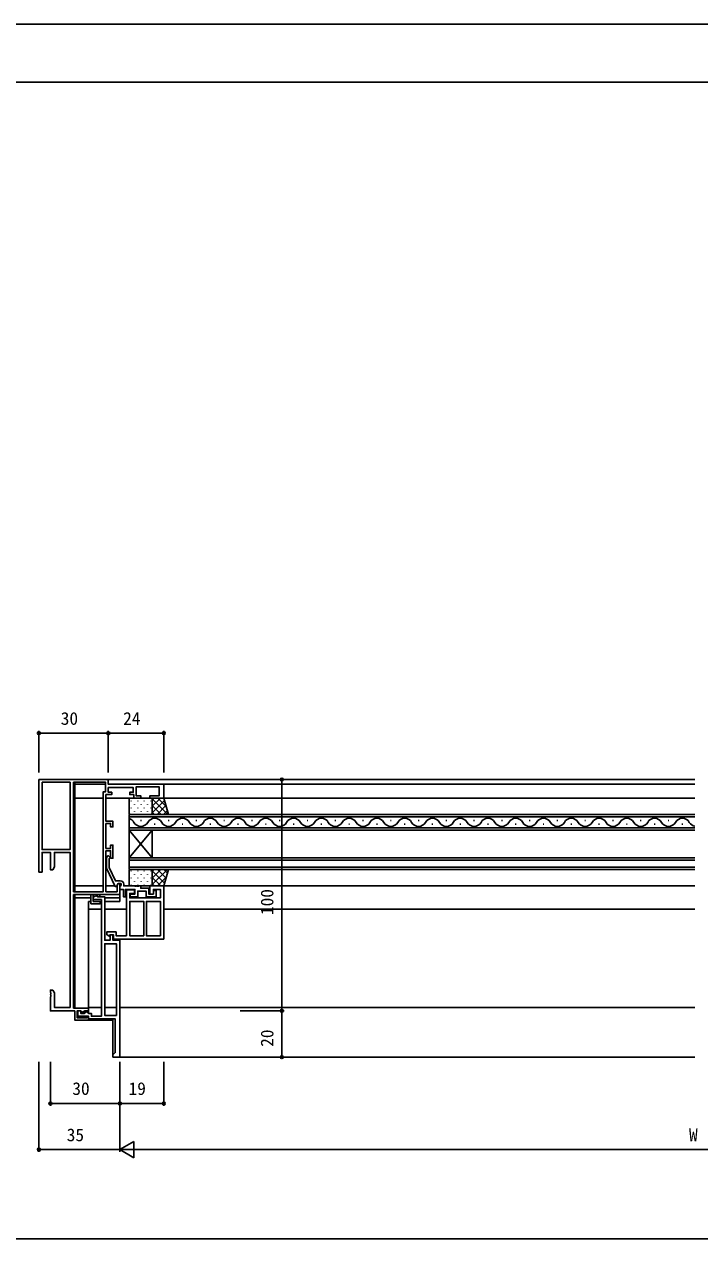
# Model space of a CAD drawing. Units: millimetres on the paper. Extents: x -437 to 438, y -281 to 278.
# Drawn here: x -163 to 129, y -281 to 244 of the extents above; entities that cross this region are included whole.
import ezdxf
from ezdxf.enums import TextEntityAlignment as Align

# ---------------------------------------------------------------- set-up
doc = ezdxf.new("R2010")
doc.units = ezdxf.units.MM
for name, color, linetype in [('0-2_YKK_11', 7, 'Continuous'), ('0-3_YKK_12', 2, 'Continuous'), ('0-4_YKK_13', 4, 'Continuous'), ('0-6_YKK_D', 6, 'Continuous'), ('0-7_YKK_ZWAK', 7, 'Continuous')]:
    doc.layers.add(name, color=color, linetype=linetype)
doc.styles.add('ＭＳ ゴシック', font='')
doc.styles.get('ＭＳ ゴシック').set_extended_font_data('MS Gothic')

msp = doc.modelspace()

# ---------------------------------------------------------------- linework, layer by layer
at = {"layer": '0-2_YKK_11'}
for points in [[(-143.4, -181), (-143.4, -114), (-150.2, -114), (-150.2, -120.288), (-150.9, -121.5), (-151.9, -121.5), (-151.9, -114), (-155.5, -114), (-155.5, -122.5), (-156.9, -122.5), (-156.9, -82.5), (-126.9, -82.5), (-126.9, -84.5), (-102.9, -84.5), (-102.9, -90.5), (-108.9, -90.5), (-108.9, -89.5), (-104.9, -89.5), (-104.9, -85.7), (-114.9, -85.7), (-114.9, -89.5), (-112.9, -89.5), (-112.9, -90.5), (-115.9, -90.5), (-115.9, -89), (-117.6, -89), (-117.6, -88), (-116.1, -88), (-116.1, -86), (-126.9, -86), (-126.9, -88), (-125.4, -88), (-125.4, -89), (-127.9, -89), (-127.9, -100.5), (-124.9, -100.5), (-124.9, -103), (-125.9, -103), (-125.9, -101.5), (-127.9, -101.5)], [(-127.9, -101.5), (-127.9, -112.3), (-125.9, -112.3), (-125.9, -110.8), (-124.9, -110.8), (-124.9, -116.5), (-125.9, -116.5), (-125.9, -113.3), (-127.9, -113.3), (-127.9, -131), (-123.1, -131), (-123.1, -128.193), (-122.7, -127.5), (-121.9, -127.5), (-121.9, -132.2), (-130.6, -132.2), (-130.6, -133.2), (-131.6, -133.2), (-131.6, -132.2), (-133.4, -132.2), (-133.4, -135.2), (-130.4, -135.2), (-130.4, -136.2), (-134.4, -136.2), (-134.4, -132.2), (-141.9, -132.2), (-141.9, -181.3), (-135.4, -181.3), (-135.4, -182.5), (-137.08, -182.5), (-138.05, -183.06), (-138.5, -182.8), (-138.8, -182.5), (-140.4, -182.5), (-140.4, -185.5), (-136.162, -185.5), (-135.845, -184.951), (-135.4, -185.07), (-135.4, -186.5), (-141.4, -186.5)], [(-121.7, -126.3), (-123.788, -126.3), (-126.5, -120.484), (-126.5, -116.649), (-126.076, -116.224), (-126.924, -115.376), (-127.7, -116.151), (-127.7, -120.75)], [(-127.7, -120.75), (-123.993, -128.7), (-123.393, -128.7), (-122.7, -127.5), (-121.4, -127.5), (-121.4, -128.3), (-121.6, -128.5), (-121.9, -128.8), (-121.9, -130), (-120.4, -130), (-120.4, -133.2), (-119.5, -133.2), (-119.5, -130), (-115.4, -130), (-115.4, -132), (-117.4, -132), (-117.4, -133.2), (-114.2, -133.2), (-114.2, -130.7), (-110.6, -130.7), (-110.6, -133.2), (-106.2, -133.2), (-106.2, -130.5), (-107.4, -130.5), (-107.4, -132), (-109.4, -132), (-109.4, -129.5), (-112.9, -129.5), (-112.9, -128.5), (-113.642, -128.5), (-113.825, -128.62), (-114.375, -128.62), (-114.558, -128.5), (-114.642, -128.5), (-114.825, -128.62), (-115.375, -128.62), (-115.558, -128.5), (-120.2, -128.5), (-120.2, -127.8)], [(-141.4, -186.5), (-141.4, -182.5), (-151.9, -182.5), (-151.9, -176.458), (-151.78, -176.275), (-151.78, -175.725), (-151.9, -175.542), (-151.9, -175.458), (-151.78, -175.275), (-151.78, -174.725), (-151.9, -174.542), (-151.9, -173.5), (-150.9, -173.5), (-150.2, -174.712), (-150.2, -181), (-143.4, -181)]]:
    msp.add_lwpolyline(points, dxfattribs=at)
for points in [[(-155.5, -83.7), (-155.5, -112.8), (-143.4, -112.8), (-143.4, -83.7)], [(-141.9, -83.7), (-141.9, -131), (-129.1, -131), (-129.1, -87.8), (-128.1, -87.8), (-128.1, -83.7)], [(-102.9, -151.5), (-102.9, -128.5), (-108.9, -128.5), (-108.9, -132), (-107.4, -132), (-107.4, -130), (-104.4, -130), (-104.4, -133.7), (-117.6, -133.7), (-117.6, -131.7), (-115.6, -131.7), (-115.6, -130.2), (-119.1, -130.2), (-119.1, -150), (-123.5, -150), (-123.5, -148.4), (-127.6, -148.4), (-127.6, -149.547), (-126.452, -150.21), (-126.1, -149.6), (-124.7, -149.6), (-124.7, -151.5)], [(-121.9, -202.5), (-121.9, -152), (-124.9, -152), (-124.9, -149.6), (-126.1, -149.6), (-126.1, -152), (-128.4, -152), (-128.4, -133.2), (-131.604, -133.2), (-131.9, -132.95), (-132.346, -132.74), (-133.4, -133.349), (-133.4, -134.4), (-129.9, -134.4), (-129.9, -184.8), (-134.2, -184.8), (-134.2, -183.6), (-135.4, -183.6), (-135.7, -183.3), (-136.2, -182.8), (-136.4, -182.8), (-136.9, -183.3), (-137.2, -183.6), (-138.8, -183.6), (-138.8, -182.5), (-140, -182.5), (-140, -184.8), (-135.4, -184.8), (-135.4, -186), (-123.9, -186), (-123.9, -200.5), (-124.4, -201), (-124.9, -201.5), (-124.9, -202.5)], [(-111.6, -150), (-111.6, -135.2), (-117.6, -135.2), (-117.6, -150)], [(-104.4, -150), (-104.4, -135.2), (-110.4, -135.2), (-110.4, -150)], [(-123.4, -184.5), (-123.4, -153.5), (-128.4, -153.5), (-128.4, -184.5)]]:
    msp.add_lwpolyline(points, close=True, dxfattribs=at)
msp.add_arc((-121.7, -127.8), 1.5, 0.00001, 89.99999, dxfattribs=at)
at = {"layer": '0-3_YKK_12'}
for p, q in [((-141.4, -83.7), (-141.4, -131)), ((126.6, -82.5), (-127.2, -82.5)), ((-128.1, -84.5), (-141.4, -84.5)), ((126.6, -84.5), (-103.2, -84.5)), ((-129.1, -90.5), (-141.4, -90.5)), ((-114.6, -90.5), (-127.9, -90.5)), ((-108.4, -90.5), (-113.2, -90.5)), ((126.6, -90.5), (-103.9, -90.5)), ((-117.9, -97.6), (126.6, -97.6)), ((126.6, -98.6), (-117.9, -98.6)), ((-117.9, -103.4), (126.6, -103.4)), ((-117.9, -104.4), (-117.9, -121.4)), ((-107.9, -104.4), (-117.9, -116.4)), ((-117.9, -104.4), (-107.9, -116.4)), ((-113.022, -100.24), (-112.622, -100.24)), ((-107.9, -104.4), (-107.9, -116.4)), ((-107.022, -101.76), (-106.622, -101.76)), ((-101.022, -100.24), (-100.622, -100.24)), ((-95.022, -101.76), (-94.622, -101.76)), ((-89.022, -100.24), (-88.622, -100.24)), ((-83.022, -101.76), (-82.622, -101.76)), ((-77.022, -100.24), (-76.622, -100.24)), ((-71.022, -101.76), (-70.622, -101.76)), ((-65.022, -100.24), (-64.622, -100.24)), ((-59.022, -101.76), (-58.622, -101.76)), ((-53.022, -100.24), (-52.622, -100.24)), ((-47.022, -101.76), (-46.622, -101.76)), ((-41.022, -100.24), (-40.622, -100.24)), ((-35.022, -101.76), (-34.622, -101.76)), ((-29.022, -100.24), (-28.622, -100.24)), ((-23.022, -101.76), (-22.622, -101.76)), ((-17.022, -100.24), (-16.622, -100.24)), ((-11.022, -101.76), (-10.622, -101.76)), ((-5.022, -100.24), (-4.622, -100.24)), ((0.978, -101.76), (1.378, -101.76)), ((6.978, -100.24), (7.378, -100.24)), ((12.978, -101.76), (13.378, -101.76)), ((18.978, -100.24), (19.378, -100.24)), ((24.978, -101.76), (25.378, -101.76)), ((30.978, -100.24), (31.378, -100.24)), ((36.978, -101.76), (37.378, -101.76)), ((42.978, -100.24), (43.378, -100.24)), ((48.978, -101.76), (49.378, -101.76)), ((54.978, -100.24), (55.378, -100.24)), ((60.978, -101.76), (61.378, -101.76)), ((66.978, -100.24), (67.378, -100.24)), ((72.978, -101.76), (73.378, -101.76)), ((78.978, -100.24), (79.378, -100.24)), ((84.978, -101.76), (85.378, -101.76)), ((90.978, -100.24), (91.378, -100.24)), ((96.978, -101.76), (97.378, -101.76)), ((102.978, -100.24), (103.378, -100.24)), ((108.978, -101.76), (109.378, -101.76)), ((114.978, -100.24), (115.378, -100.24)), ((120.978, -101.76), (121.378, -101.76)), ((126.6, -116.4), (-117.9, -116.4)), ((126.6, -117.4), (-117.9, -117.4)), ((126.6, -120.4), (-117.9, -120.4)), ((126.6, -121.4), (-117.9, -121.4)), ((-129.1, -128.5), (-141.4, -128.5)), ((-124.074, -128.5), (-127.9, -128.5)), ((-123.1, -128.5), (-123.277, -128.5)), ((-121.6, -128.5), (-121.9, -128.5)), ((-108.4, -128.5), (-113.2, -128.5)), ((126.6, -128.5), (-103.4, -128.5)), ((-141.4, -132.2), (-141.4, -181.3)), ((-141.4, -132.2), (-121.9, -132.2)), ((-141.4, -133.7), (-134.4, -133.7)), ((-135.4, -135.2), (-135.4, -181.6)), ((-134.4, -135.2), (-135.4, -135.2)), ((-129.9, -135.2), (-130.4, -135.2)), ((-128.4, -133.7), (-121.9, -133.7)), ((-121.9, -135.2), (-128.4, -135.2)), ((-121.9, -135.2), (-121.9, -131.7)), ((-129.9, -138.5), (-135.4, -138.5)), ((-119.1, -138.5), (-128.4, -138.5)), ((126.6, -138.5), (-102.9, -138.5)), ((-140, -183.1), (-140.4, -183.1)), ((-136.858, -183.1), (-138.8, -183.1)), ((-135.4, -183.1), (-135.742, -183.1)), ((-135.7, -182.5), (-135.4, -182.5)), ((-135.4, -181), (-129.9, -181)), ((-135.4, -183.6), (-135.4, -182.2)), ((-123.4, -181), (-128.4, -181)), ((126.6, -181), (-121.9, -181)), ((-135.417, -185), (-140.4, -185)), ((-135.7, -186.5), (-124.9, -186.5)), ((-124.9, -201.5), (-124.9, -186)), ((126.6, -202.5), (-122.4, -202.5))]:
    msp.add_line(p, q, dxfattribs=at)
for points in [[(126.6, -104.4), (-117.9, -104.4), (-117.9, -97.6)], [(-141.4, -185.5), (-141.4, -186.5), (-140.4, -186.5)], [(-124.9, -202), (-124.9, -202.5), (-124.4, -202.5)]]:
    msp.add_lwpolyline(points, dxfattribs=at)
for centre, start, end in [((-118.822, -102.677), 29.20254, 74.43736), ((-106.822, -102.677), 29.20254, 150.79746), ((-94.822, -102.677), 29.20254, 150.79746), ((-82.822, -102.677), 29.20254, 150.79746), ((-70.822, -102.677), 29.20254, 150.79746), ((-58.822, -102.677), 29.20254, 150.79746), ((-46.822, -102.677), 29.20254, 150.79746), ((-34.822, -102.677), 29.20254, 150.79746), ((-22.822, -102.677), 29.20254, 150.79746), ((-10.822, -102.677), 29.20254, 150.79746), ((1.178, -102.677), 29.20254, 150.79746), ((13.178, -102.677), 29.20254, 150.79746), ((25.178, -102.677), 29.20254, 150.79746), ((37.178, -102.677), 29.20254, 150.79746), ((49.178, -102.677), 29.20254, 150.79746), ((61.178, -102.677), 29.20254, 150.79746), ((73.178, -102.677), 29.20254, 150.79746), ((85.178, -102.677), 29.20254, 150.79746), ((97.178, -102.677), 29.20254, 150.79746), ((109.178, -102.677), 29.20254, 150.79746), ((121.178, -102.677), 29.20254, 150.79746), ((-112.822, -99.323), 209.20254, 330.79746), ((-100.822, -99.323), 209.20254, 330.79746), ((-88.822, -99.323), 209.20254, 330.79746), ((-76.822, -99.323), 209.20254, 330.79746), ((-64.822, -99.323), 209.20254, 330.79746), ((-52.822, -99.323), 209.20254, 330.79746), ((-40.822, -99.323), 209.20254, 330.79746), ((-28.822, -99.323), 209.20254, 330.79746), ((-16.822, -99.323), 209.20254, 330.79746), ((-4.822, -99.323), 209.20254, 330.79746), ((7.178, -99.323), 209.20254, 330.79746), ((19.178, -99.323), 209.20254, 330.79746), ((31.178, -99.323), 209.20254, 330.79746), ((43.178, -99.323), 209.20254, 330.79746), ((55.178, -99.323), 209.20254, 330.79746), ((67.178, -99.323), 209.20254, 330.79746), ((79.178, -99.323), 209.20254, 330.79746), ((91.178, -99.323), 209.20254, 330.79746), ((103.178, -99.323), 209.20254, 330.79746), ((115.178, -99.323), 209.20254, 330.79746), ((127.178, -99.323), 209.20254, 260.31923)]:
    msp.add_arc(centre, 3.437, start, end, dxfattribs=at)
at = {"layer": '0-4_YKK_13'}
for p, q in [((-117.9, -97.1), (-117.9, -91)), ((-117.4, -90.5), (-108.4, -90.5)), ((-117, -91.635), (-117, -91.835)), ((-115.585, -93.25), (-115.585, -93.45)), ((-114.17, -91.635), (-114.17, -91.835)), ((-112.755, -93.25), (-112.755, -93.45)), ((-111.34, -91.635), (-111.34, -91.835)), ((-109.925, -93.25), (-109.925, -93.45)), ((-108.51, -91.635), (-108.51, -91.835)), ((-102.9, -90.5), (-108.4, -90.5)), ((-108.312, -90.5), (-108.302, -90.51)), ((-107.91, -90.902), (-101.212, -97.6)), ((-107.9, -91.166), (-107.234, -90.5)), ((-107.9, -93.995), (-104.405, -90.5)), ((-107.9, -91), (-107.9, -97.1)), ((-107.9, -96.823), (-102.609, -91.532)), ((-107.9, -93.74), (-104.04, -97.6)), ((-105.849, -97.6), (-101.988, -93.739)), ((-105.484, -90.5), (-101.887, -94.097)), ((-108.4, -97.6), (-117.4, -97.6)), ((-117, -94.665), (-117, -94.865)), ((-115.585, -96.28), (-115.585, -96.48)), ((-114.17, -94.665), (-114.17, -94.865)), ((-112.755, -96.28), (-112.755, -96.48)), ((-111.34, -94.665), (-111.34, -94.865)), ((-109.925, -96.28), (-109.925, -96.48)), ((-108.51, -94.665), (-108.51, -94.865)), ((-107.9, -96.569), (-106.869, -97.6)), ((-103.02, -97.6), (-101.366, -95.946)), ((-117.9, -121.9), (-117.9, -128)), ((-108.4, -121.4), (-117.4, -121.4)), ((-117, -121.935), (-117, -122.135)), ((-117, -124.965), (-117, -125.165)), ((-115.585, -123.55), (-115.585, -123.75)), ((-114.17, -121.935), (-114.17, -122.135)), ((-114.17, -124.965), (-114.17, -125.165)), ((-112.755, -123.55), (-112.755, -123.75)), ((-111.34, -121.935), (-111.34, -122.135)), ((-111.34, -124.965), (-111.34, -125.165)), ((-109.925, -123.55), (-109.925, -123.75)), ((-108.51, -121.935), (-108.51, -122.135)), ((-108.51, -124.965), (-108.51, -125.165)), ((-107.9, -122.279), (-107.021, -121.4)), ((-107.9, -125.107), (-104.193, -121.4)), ((-107.9, -127.936), (-101.364, -121.4)), ((-107.9, -128), (-107.9, -121.9)), ((-107.9, -122.025), (-102.576, -127.349)), ((-107.9, -124.853), (-104.253, -128.5)), ((-105.696, -121.4), (-101.954, -125.142)), ((-105.636, -128.5), (-101.827, -124.691)), ((-102.868, -121.4), (-101.332, -122.935)), ((-117.4, -128.5), (-108.4, -128.5)), ((-117, -127.995), (-117, -128.195)), ((-115.585, -126.58), (-115.585, -126.78)), ((-114.17, -127.995), (-114.17, -128.195)), ((-112.755, -126.58), (-112.755, -126.78)), ((-111.34, -127.995), (-111.34, -128.195)), ((-109.925, -126.58), (-109.925, -126.78)), ((-108.51, -127.995), (-108.51, -128.195)), ((-102.9, -128.5), (-108.4, -128.5)), ((-107.9, -127.682), (-107.082, -128.5))]:
    msp.add_line(p, q, dxfattribs=at)
for points in [[(-108.4, -97.6), (-100.9, -97.6), (-102.9, -90.5)], [(-108.4, -121.4), (-100.9, -121.4), (-102.9, -128.5)]]:
    msp.add_lwpolyline(points, dxfattribs=at)
for centre, start, end in [((-117.4, -91), 90, 180), ((-108.4, -91), 0, 90), ((-117.4, -97.1), 180, 270), ((-108.4, -97.1), 270, 0), ((-117.4, -121.9), 90, 180), ((-108.4, -121.9), 0, 90), ((-117.4, -128), 180, 270), ((-108.4, -128), 270, 0)]:
    msp.add_arc(centre, 0.5, start, end, dxfattribs=at)
at = {"layer": '0-6_YKK_D'}
for p, q in [((-156.9, -79.5), (-156.9, -61.5)), ((-126.9, -62.5), (-156.9, -62.5)), ((-126.9, -79.5), (-126.9, -61.5)), ((-126.9, -79.5), (-126.9, -61.5)), ((-102.9, -62.5), (-126.9, -62.5)), ((-102.9, -79.5), (-102.9, -61.5)), ((-69.9, -82.5), (-50.9, -82.5)), ((-51.9, -82.5), (-51.9, -182.5)), ((-69.9, -182.5), (-50.9, -182.5)), ((-69.9, -182.5), (-50.9, -182.5)), ((-51.9, -182.5), (-51.9, -202.5)), ((-156.9, -204.5), (-156.9, -243.5)), ((-151.9, -204.5), (-151.9, -223.5)), ((-121.9, -204.5), (-121.9, -223.5)), ((-121.9, -204.5), (-121.9, -223.5)), ((-121.9, -204.5), (-121.9, -243.5)), ((-121.9, -204.5), (-121.9, -243.5)), ((-102.9, -204.5), (-102.9, -223.5)), ((-69.9, -202.5), (-50.9, -202.5)), ((-121.9, -222.5), (-151.9, -222.5)), ((-121.9, -222.5), (-102.9, -222.5)), ((-121.9, -242.5), (-115.838, -239)), ((-115.838, -246), (-115.838, -239)), ((-156.9, -242.5), (-121.9, -242.5)), ((-121.9, -242.5), (-115.838, -246)), ((-121.9, -242.5), (-109.776, -242.5)), ((-114.9, -242.5), (371.1, -242.5))]:
    msp.add_line(p, q, dxfattribs=at)
for centre in [(-156.9, -62.5), (-126.9, -62.5), (-126.9, -62.5), (-102.9, -62.5), (-51.9, -82.5), (-51.9, -182.5), (-51.9, -182.5), (-51.9, -202.5), (-151.9, -222.5), (-121.9, -222.5), (-121.9, -222.5), (-102.9, -222.5), (-156.9, -242.5)]:
    msp.add_circle(centre, 0.637, dxfattribs=at)
at = {"layer": '0-7_YKK_ZWAK'}
for p, q in [((438.1, 244), (-436.9, 244)), ((438.1, 219), (-436.9, 219))]:
    msp.add_line(p, q, dxfattribs=at)
msp.add_lwpolyline([(-436.9, -281), (438.1, -281), (438.1, 244)], dxfattribs=at)

# ---------------------------------------------------------------- texts
at = {"layer": '0-6_YKK_D', "style": 'ＭＳ ゴシック'}
for s, p in [('30', (-147.44, -60.5)), ('24', (-120.461, -60.5)), ('30', (-142.44, -220.5)), ('19', (-118.132, -220.5)), ('35', (-144.855, -240.5)), ('W', (124.052, -240.5))]:
    msp.add_text(s, height=5.499, dxfattribs=at).set_placement(p, align=Align.BOTTOM_LEFT)
for s, p in [('100', (-53.9, -141.065)), ('20', (-53.9, -198.04))]:
    msp.add_text(s, height=5.499, rotation=90, dxfattribs=at).set_placement(p, align=Align.BOTTOM_LEFT)

doc.saveas('drawing.dxf')
